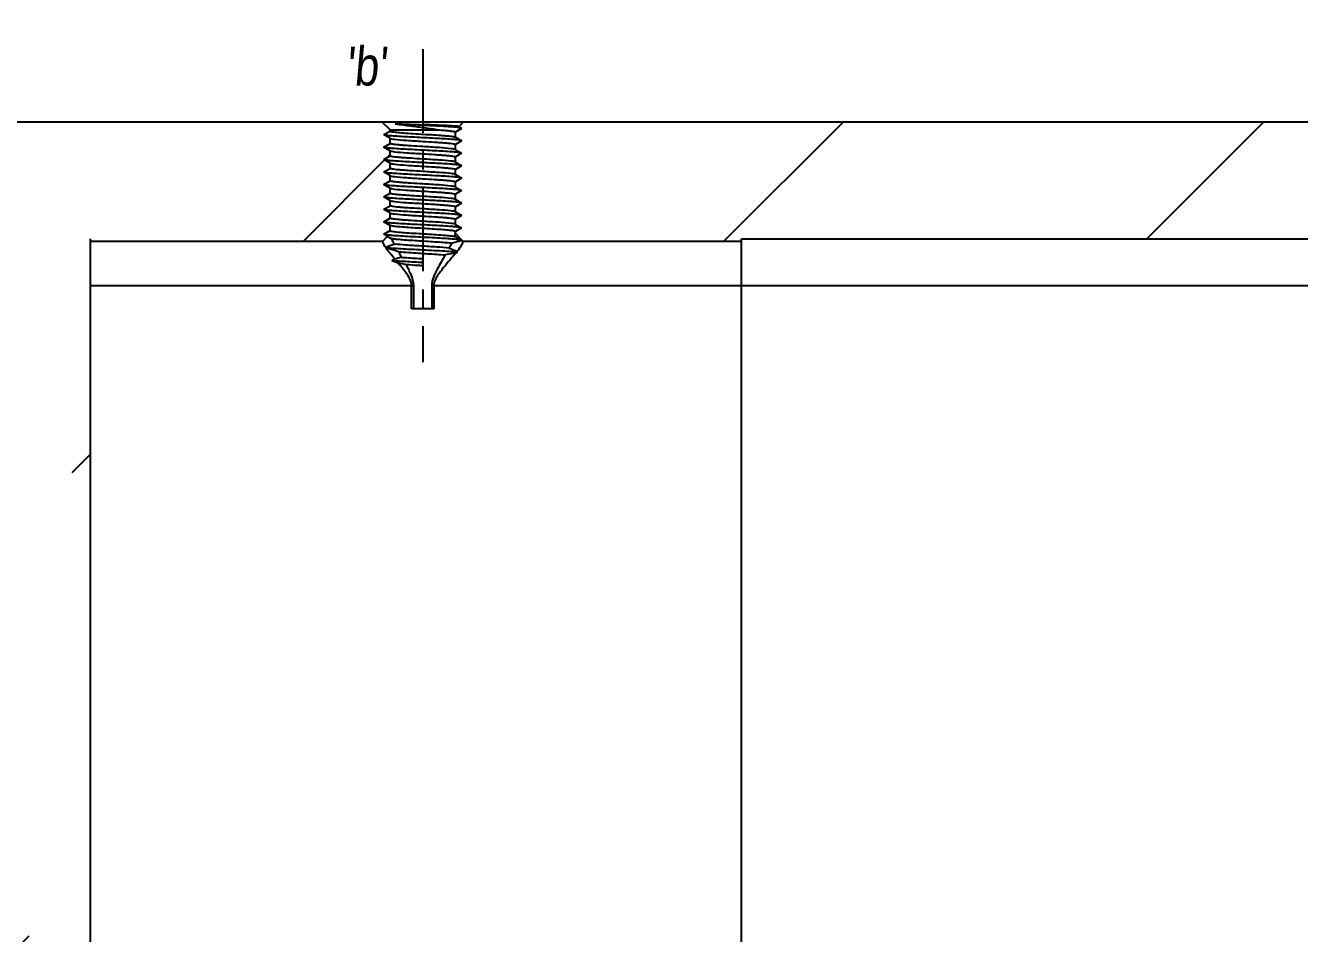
# Model space of a CAD drawing. Extents: x -425 to 6552, y -3049 to 3105.
# Drawn here: x 426.2 to 508, y -2904 to -2845.7 of the extents above; entities that cross this region are included whole.
import ezdxf
from ezdxf.enums import TextEntityAlignment as Align

# ---------------------------------------------------------------- set-up
doc = ezdxf.new("R2010")
doc.units = 0
doc.linetypes.add('CENTER', pattern=[17.8, 10.75, -2.35, 2.35, -2.35])
doc.layers.get('0').update_dxf_attribs({"linetype": 'CONTINUOUS'})
for name, color, linetype in [('3', 112, 'CENTER'), ('CV', 6, 'CONTINUOUS'), ('DIM', 1, 'CONTINUOUS')]:
    doc.layers.add(name, color=color, linetype=linetype)
doc.styles.add('OMI-1', font='arial.ttf', dxfattribs={"oblique": 1})
doc.dimstyles.new('1', dxfattribs={"dimtxt": 4, "dimasz": 2.5, "dimexe": 0.8, "dimexo": 0.3, "dimgap": 0.5, "dimtad": 1, "dimtoh": 1, "dimdec": 1, "dimzin": 0, "dimtxsty": 'OMI-1', "dimcen": 0, "dimclrd": 256, "dimclre": 256, "dimclrt": 256, "dimazin": 3, "dimtfac": 0.8, "dimtdec": 1, "dimtix": 1, "dimtmove": 0, "dimatfit": 3, "dimtolj": 1, "dimtzin": 0})

msp = doc.modelspace()

# ---------------------------------------------------------------- hatches: boundary and pattern name
at = {"linetype": 'CONTINUOUS'}
h = msp.add_hatch(dxfattribs=at)
h.set_pattern_fill('ANSI31', color=2, scale=0.4, style=0, pattern_type=2)
h.set_pattern_definition([(45, (383.033, -2974.55), (-13.5115, 13.5115), [])])
edge = h.paths.add_edge_path()
edge.add_line((392.678, -2957.292), (392.678, -2953.976))
edge.add_line((392.678, -2953.976), (430.328, -2953.976))
edge.add_line((430.328, -2953.976), (430.328, -2953.518))
edge.add_line((430.328, -2949.54), (430.328, -2953.518))
edge.add_line((430.328, -2949.54), (430.328, -2949.082))
edge.add_line((430.328, -2949.082), (392.678, -2949.082))
edge.add_line((392.678, -2949.082), (392.678, -2945.676))
edge.add_line((392.678, -2945.676), (430.328, -2945.676))
edge.add_line((430.328, -2945.676), (430.328, -2945.218))
edge.add_line((430.328, -2941.24), (430.328, -2945.218))
edge.add_line((430.328, -2941.24), (430.328, -2940.782))
edge.add_line((430.328, -2940.782), (392.678, -2940.782))
edge.add_line((392.678, -2940.782), (392.678, -2937.376))
edge.add_line((392.678, -2937.376), (430.328, -2937.376))
edge.add_line((430.328, -2937.376), (430.328, -2936.918))
edge.add_line((430.328, -2932.94), (430.328, -2936.918))
edge.add_line((430.328, -2932.94), (430.328, -2932.482))
edge.add_line((430.328, -2932.482), (392.678, -2932.482))
edge.add_line((392.678, -2932.482), (392.678, -2929.076))
edge.add_line((392.678, -2929.076), (430.328, -2929.076))
edge.add_line((430.328, -2929.076), (430.328, -2928.618))
edge.add_line((430.328, -2924.64), (430.328, -2928.618))
edge.add_line((430.328, -2924.64), (430.328, -2924.182))
edge.add_line((430.328, -2924.182), (392.678, -2924.182))
edge.add_line((392.678, -2924.182), (392.678, -2920.776))
edge.add_line((392.678, -2920.776), (430.328, -2920.776))
edge.add_line((430.328, -2920.776), (430.328, -2920.318))
edge.add_line((430.328, -2916.34), (430.328, -2920.318))
edge.add_line((430.328, -2916.34), (430.328, -2915.882))
edge.add_line((430.328, -2915.882), (392.678, -2915.882))
edge.add_line((392.678, -2915.882), (392.678, -2912.476))
edge.add_line((392.678, -2912.476), (430.328, -2912.476))
edge.add_line((430.328, -2912.476), (430.328, -2912.018))
edge.add_line((430.328, -2908.04), (430.328, -2912.018))
edge.add_line((430.328, -2908.04), (430.328, -2907.582))
edge.add_line((430.328, -2907.582), (392.678, -2907.582))
edge.add_line((392.678, -2907.582), (392.678, -2904.176))
edge.add_line((392.678, -2904.176), (430.328, -2904.176))
edge.add_line((430.328, -2904.176), (430.328, -2903.718))
edge.add_line((430.328, -2899.74), (430.328, -2903.718))
edge.add_line((430.328, -2899.74), (430.328, -2899.282))
edge.add_line((430.328, -2899.282), (392.678, -2899.282))
edge.add_line((392.678, -2899.282), (392.678, -2895.876))
edge.add_line((392.678, -2895.876), (430.328, -2895.876))
edge.add_line((430.328, -2895.876), (430.328, -2895.418))
edge.add_line((430.328, -2891.44), (430.328, -2895.418))
edge.add_line((430.328, -2891.44), (430.328, -2890.982))
edge.add_line((430.328, -2890.982), (392.678, -2890.982))
edge.add_line((392.678, -2890.982), (392.678, -2887.576))
edge.add_line((392.678, -2887.576), (430.328, -2887.576))
edge.add_line((430.328, -2887.576), (430.328, -2887.118))
edge.add_line((430.328, -2883.14), (430.328, -2887.118))
edge.add_line((430.328, -2883.14), (430.328, -2882.682))
edge.add_line((430.328, -2882.682), (392.678, -2882.682))
edge.add_line((392.678, -2882.682), (392.678, -2879.276))
edge.add_line((392.678, -2879.276), (430.328, -2879.276))
edge.add_line((430.328, -2879.276), (430.328, -2878.818))
edge.add_line((430.328, -2874.84), (430.328, -2878.818))
edge.add_line((430.328, -2874.84), (430.328, -2874.382))
edge.add_line((430.328, -2874.382), (392.678, -2874.382))
edge.add_line((392.678, -2874.382), (392.678, -2870.976))
edge.add_line((392.678, -2870.976), (430.328, -2870.976))
edge.add_line((430.328, -2870.976), (430.328, -2870.518))
edge.add_line((430.328, -2866.54), (430.328, -2870.518))
edge.add_line((430.328, -2866.54), (430.328, -2866.082))
edge.add_line((430.328, -2866.082), (392.678, -2866.082))
edge.add_line((392.678, -2866.082), (392.678, -2862.676))
edge.add_line((392.678, -2862.676), (405.537, -2862.676))
edge.add_spline(control_points=[(406.028, -2863.212), (405.976, -2863.154), (405.87, -2863.037), (405.706, -2862.859), (405.593, -2862.738), (405.536, -2862.677)], knot_values=[0, 0, 0, 0, 0.333333, 0.666667, 1, 1, 1, 1], degree=3, periodic=0)
edge.add_line((406.028, -2863.878), (406.028, -2863.212))
edge.add_line((406.028, -2863.878), (409.328, -2863.878))
edge.add_line((409.328, -2863.878), (409.328, -2863.212))
edge.add_spline(control_points=[(409.82, -2862.677), (409.763, -2862.738), (409.65, -2862.859), (409.486, -2863.037), (409.38, -2863.154), (409.328, -2863.212)], knot_values=[0, 0, 0, 0, 0.333333, 0.666667, 1, 1, 1, 1], degree=3, periodic=0)
edge.add_line((409.819, -2862.676), (430.328, -2862.676))
edge.add_line((430.328, -2862.676), (430.328, -2862.218))
edge.add_line((430.328, -2858.878), (430.328, -2862.218))
edge.add_line((430.328, -2858.878), (430.328, -2858.42))
edge.add_line((430.328, -2858.42), (409.819, -2858.42))
edge.add_spline(control_points=[(409.41, -2857.983), (409.456, -2858.031), (409.547, -2858.126), (409.684, -2858.272), (409.774, -2858.37), (409.819, -2858.42)], knot_values=[0, 0, 0, 0, 0.333333, 0.666667, 1, 1, 1, 1], degree=3, periodic=0)
edge.add_line((409.678, -2857.828), (409.41, -2857.983))
edge.add_line((409.328, -2857.626), (409.678, -2857.828))
edge.add_line((409.328, -2857.626), (409.328, -2857.33))
edge.add_line((409.678, -2857.128), (409.328, -2857.33))
edge.add_line((409.328, -2856.926), (409.678, -2857.128))
edge.add_line((409.328, -2856.926), (409.328, -2856.63))
edge.add_line((409.678, -2856.428), (409.328, -2856.63))
edge.add_line((409.328, -2856.226), (409.678, -2856.428))
edge.add_line((409.328, -2856.226), (409.328, -2855.93))
edge.add_line((409.678, -2855.728), (409.328, -2855.93))
edge.add_line((409.328, -2855.526), (409.678, -2855.728))
edge.add_line((409.328, -2855.526), (409.328, -2855.23))
edge.add_line((409.678, -2855.028), (409.328, -2855.23))
edge.add_line((409.328, -2854.826), (409.678, -2855.028))
edge.add_line((409.328, -2854.826), (409.328, -2854.53))
edge.add_line((409.678, -2854.328), (409.328, -2854.53))
edge.add_line((409.328, -2854.126), (409.678, -2854.328))
edge.add_line((409.328, -2854.126), (409.328, -2853.83))
edge.add_line((409.678, -2853.628), (409.328, -2853.83))
edge.add_line((409.328, -2853.426), (409.678, -2853.628))
edge.add_line((409.328, -2853.426), (409.328, -2853.13))
edge.add_line((409.678, -2852.928), (409.328, -2853.13))
edge.add_line((409.328, -2852.726), (409.678, -2852.928))
edge.add_line((409.328, -2852.726), (409.328, -2852.43))
edge.add_line((409.678, -2852.228), (409.328, -2852.43))
edge.add_line((409.551, -2852.155), (409.678, -2852.228))
edge.add_line((409.551, -2852.155), (409.828, -2851.878))
edge.add_line((409.828, -2851.878), (430.328, -2851.878))
edge.add_line((430.328, -2851.878), (449.078, -2851.878))
edge.add_line((449.578, -2852.378), (449.078, -2851.878))
edge.add_line((449.578, -2852.447), (449.578, -2852.378))
edge.add_line((449.178, -2852.678), (449.578, -2852.447))
edge.add_line((449.578, -2852.909), (449.178, -2852.678))
edge.add_line((449.578, -2853.247), (449.578, -2852.909))
edge.add_line((449.178, -2853.478), (449.578, -2853.247))
edge.add_line((449.578, -2853.709), (449.178, -2853.478))
edge.add_line((449.578, -2854.047), (449.578, -2853.709))
edge.add_line((449.178, -2854.278), (449.578, -2854.047))
edge.add_line((449.578, -2854.509), (449.178, -2854.278))
edge.add_line((449.578, -2854.847), (449.578, -2854.509))
edge.add_line((449.178, -2855.078), (449.578, -2854.847))
edge.add_line((449.578, -2855.309), (449.178, -2855.078))
edge.add_line((449.578, -2855.647), (449.578, -2855.309))
edge.add_line((449.178, -2855.878), (449.578, -2855.647))
edge.add_line((449.578, -2856.109), (449.178, -2855.878))
edge.add_line((449.578, -2856.447), (449.578, -2856.109))
edge.add_line((449.178, -2856.678), (449.578, -2856.447))
edge.add_line((449.578, -2856.909), (449.178, -2856.678))
edge.add_line((449.578, -2857.247), (449.578, -2856.909))
edge.add_line((449.178, -2857.478), (449.578, -2857.247))
edge.add_line((449.578, -2857.709), (449.178, -2857.478))
edge.add_line((449.578, -2858.047), (449.578, -2857.709))
edge.add_line((449.178, -2858.278), (449.578, -2858.047))
edge.add_line((449.578, -2858.509), (449.178, -2858.278))
edge.add_line((449.578, -2858.847), (449.578, -2858.509))
edge.add_line((449.178, -2859.078), (449.578, -2858.847))
edge.add_line((449.404, -2859.209), (449.178, -2859.078))
edge.add_line((449.083, -2859.55), (449.404, -2859.209))
edge.add_line((449.083, -2859.55), (430.328, -2859.55))
edge.add_line((430.328, -2859.55), (430.328, -2862.378))
edge.add_line((430.328, -2949.878), (430.328, -2862.378))
edge.add_line((430.328, -2949.878), (430.328, -2952.707))
edge.add_line((472.169, -2952.707), (430.328, -2952.707))
edge.add_line((472.169, -2952.707), (472.169, -2952.878))
edge.add_line((472.169, -2952.878), (472.169, -2949.878))
edge.add_line((472.169, -2862.378), (472.169, -2949.878))
edge.add_line((472.169, -2862.378), (472.169, -2859.378))
edge.add_line((472.169, -2859.378), (472.169, -2859.55))
edge.add_line((472.169, -2859.55), (454.273, -2859.55))
edge.add_spline(control_points=[(453.778, -2859.024), (453.86, -2859.11), (454.024, -2859.285), (454.19, -2859.461), (454.273, -2859.55)], knot_values=[0, 0, 0, 0, 0.5, 1, 1, 1, 1], degree=3, periodic=0)
edge.add_line((453.778, -2859.024), (453.778, -2858.909))
edge.add_line((454.178, -2858.678), (453.778, -2858.909))
edge.add_line((453.778, -2858.447), (454.178, -2858.678))
edge.add_line((453.778, -2858.447), (453.778, -2858.109))
edge.add_line((454.178, -2857.878), (453.778, -2858.109))
edge.add_line((453.778, -2857.647), (454.178, -2857.878))
edge.add_line((453.778, -2857.647), (453.778, -2857.309))
edge.add_line((454.178, -2857.078), (453.778, -2857.309))
edge.add_line((453.778, -2856.847), (454.178, -2857.078))
edge.add_line((453.778, -2856.847), (453.778, -2856.509))
edge.add_line((454.178, -2856.278), (453.778, -2856.509))
edge.add_line((453.778, -2856.047), (454.178, -2856.278))
edge.add_line((453.778, -2856.047), (453.778, -2855.709))
edge.add_line((454.178, -2855.478), (453.778, -2855.709))
edge.add_line((453.778, -2855.247), (454.178, -2855.478))
edge.add_line((453.778, -2855.247), (453.778, -2854.909))
edge.add_line((454.178, -2854.678), (453.778, -2854.909))
edge.add_line((453.778, -2854.447), (454.178, -2854.678))
edge.add_line((453.778, -2854.447), (453.778, -2854.109))
edge.add_line((454.178, -2853.878), (453.778, -2854.109))
edge.add_line((453.778, -2853.647), (454.178, -2853.878))
edge.add_line((453.778, -2853.647), (453.778, -2853.309))
edge.add_line((454.178, -2853.078), (453.778, -2853.309))
edge.add_line((453.778, -2852.847), (454.178, -2853.078))
edge.add_line((453.778, -2852.847), (453.778, -2852.509))
edge.add_line((454.178, -2852.278), (453.778, -2852.509))
edge.add_line((453.988, -2852.168), (454.178, -2852.278))
edge.add_line((453.988, -2852.168), (454.278, -2851.878))
edge.add_line((454.278, -2851.878), (472.169, -2851.878))
edge.add_line((472.169, -2851.878), (512.078, -2851.878))
edge.add_line((512.578, -2852.378), (512.078, -2851.878))
edge.add_line((512.578, -2852.447), (512.578, -2852.378))
edge.add_line((512.178, -2852.678), (512.578, -2852.447))
edge.add_line((512.578, -2852.909), (512.178, -2852.678))
edge.add_line((512.578, -2853.247), (512.578, -2852.909))
edge.add_line((512.178, -2853.478), (512.578, -2853.247))
edge.add_line((512.578, -2853.709), (512.178, -2853.478))
edge.add_line((512.578, -2854.047), (512.578, -2853.709))
edge.add_line((512.178, -2854.278), (512.578, -2854.047))
edge.add_line((512.578, -2854.509), (512.178, -2854.278))
edge.add_line((512.578, -2854.847), (512.578, -2854.509))
edge.add_line((512.178, -2855.078), (512.578, -2854.847))
edge.add_line((512.578, -2855.309), (512.178, -2855.078))
edge.add_line((512.578, -2855.647), (512.578, -2855.309))
edge.add_line((512.178, -2855.878), (512.578, -2855.647))
edge.add_line((512.578, -2856.109), (512.178, -2855.878))
edge.add_line((512.578, -2856.447), (512.578, -2856.109))
edge.add_line((512.178, -2856.678), (512.578, -2856.447))
edge.add_line((512.578, -2856.909), (512.178, -2856.678))
edge.add_line((512.578, -2857.247), (512.578, -2856.909))
edge.add_line((512.178, -2857.478), (512.578, -2857.247))
edge.add_line((512.578, -2857.709), (512.178, -2857.478))
edge.add_line((512.578, -2858.047), (512.578, -2857.709))
edge.add_line((512.178, -2858.278), (512.578, -2858.047))
edge.add_line((512.578, -2858.509), (512.178, -2858.278))
edge.add_line((512.578, -2858.847), (512.578, -2858.509))
edge.add_line((512.178, -2859.078), (512.578, -2858.847))
edge.add_line((512.578, -2859.309), (512.178, -2859.078))
edge.add_line((512.578, -2859.378), (512.578, -2859.309))
edge.add_line((472.169, -2859.378), (512.578, -2859.378))
edge.add_line((472.169, -2862.378), (472.169, -2859.378))
edge.add_line((472.169, -2862.378), (472.169, -2949.878))
edge.add_line((472.169, -2952.878), (472.169, -2949.878))
edge.add_line((472.169, -2952.878), (556.591, -2952.878))
edge.add_line((556.591, -2949.878), (556.591, -2952.878))
edge.add_line((556.591, -2949.878), (556.591, -2862.378))
edge.add_line((556.591, -2859.378), (556.591, -2862.378))
edge.add_line((517.005, -2859.378), (556.591, -2859.378))
edge.add_line((516.778, -2859.247), (517.005, -2859.378))
edge.add_line((516.778, -2859.247), (516.778, -2858.909))
edge.add_line((517.178, -2858.678), (516.778, -2858.909))
edge.add_line((516.778, -2858.447), (517.178, -2858.678))
edge.add_line((516.778, -2858.447), (516.778, -2858.109))
edge.add_line((517.178, -2857.878), (516.778, -2858.109))
edge.add_line((516.778, -2857.647), (517.178, -2857.878))
edge.add_line((516.778, -2857.647), (516.778, -2857.309))
edge.add_line((517.178, -2857.078), (516.778, -2857.309))
edge.add_line((516.778, -2856.847), (517.178, -2857.078))
edge.add_line((516.778, -2856.847), (516.778, -2856.509))
edge.add_line((517.178, -2856.278), (516.778, -2856.509))
edge.add_line((516.778, -2856.047), (517.178, -2856.278))
edge.add_line((516.778, -2856.047), (516.778, -2855.709))
edge.add_line((517.178, -2855.478), (516.778, -2855.709))
edge.add_line((516.778, -2855.247), (517.178, -2855.478))
edge.add_line((516.778, -2855.247), (516.778, -2854.909))
edge.add_line((517.178, -2854.678), (516.778, -2854.909))
edge.add_line((516.778, -2854.447), (517.178, -2854.678))
edge.add_line((516.778, -2854.447), (516.778, -2854.109))
edge.add_line((517.178, -2853.878), (516.778, -2854.109))
edge.add_line((516.778, -2853.647), (517.178, -2853.878))
edge.add_line((516.778, -2853.647), (516.778, -2853.309))
edge.add_line((517.178, -2853.078), (516.778, -2853.309))
edge.add_line((516.778, -2852.847), (517.178, -2853.078))
edge.add_line((516.778, -2852.847), (516.778, -2852.509))
edge.add_line((517.178, -2852.278), (516.778, -2852.509))
edge.add_line((516.988, -2852.168), (517.178, -2852.278))
edge.add_line((516.988, -2852.168), (517.278, -2851.878))
edge.add_line((517.278, -2851.878), (556.591, -2851.878))
edge.add_line((612.678, -2851.878), (556.591, -2851.878))
edge.add_line((612.678, -2859.778), (612.678, -2851.878))
edge.add_line((556.591, -2859.778), (612.678, -2859.778))
edge.add_line((556.591, -2862.331), (556.591, -2859.778))
edge.add_line((556.591, -2862.331), (556.591, -2863.128))
edge.add_line((556.591, -2864.128), (556.591, -2863.128))
edge.add_line((556.591, -2864.128), (556.591, -2948.628))
edge.add_line((556.591, -2949.628), (556.591, -2948.628))
edge.add_line((556.591, -2949.628), (556.591, -2950.426))
edge.add_line((556.591, -2952.978), (556.591, -2950.426))
edge.add_line((556.591, -2952.978), (602.647, -2952.978))
edge.add_line((602.878, -2953.378), (602.647, -2952.978))
edge.add_line((603.109, -2952.978), (602.878, -2953.378))
edge.add_line((603.109, -2952.978), (603.347, -2952.978))
edge.add_line((603.578, -2953.378), (603.347, -2952.978))
edge.add_line((603.809, -2952.978), (603.578, -2953.378))
edge.add_line((603.809, -2952.978), (604.047, -2952.978))
edge.add_line((604.278, -2953.378), (604.047, -2952.978))
edge.add_line((604.509, -2952.978), (604.278, -2953.378))
edge.add_line((604.509, -2952.978), (604.747, -2952.978))
edge.add_line((604.978, -2953.378), (604.747, -2952.978))
edge.add_line((605.209, -2952.978), (604.978, -2953.378))
edge.add_line((605.209, -2952.978), (605.447, -2952.978))
edge.add_line((605.678, -2953.378), (605.447, -2952.978))
edge.add_line((605.909, -2952.978), (605.678, -2953.378))
edge.add_line((605.909, -2952.978), (606.147, -2952.978))
edge.add_line((606.378, -2953.378), (606.147, -2952.978))
edge.add_line((606.609, -2952.978), (606.378, -2953.378))
edge.add_line((606.609, -2952.978), (606.847, -2952.978))
edge.add_line((607.078, -2953.378), (606.847, -2952.978))
edge.add_line((607.309, -2952.978), (607.078, -2953.378))
edge.add_line((607.309, -2952.978), (607.547, -2952.978))
edge.add_line((607.778, -2953.378), (607.547, -2952.978))
edge.add_line((608.009, -2952.978), (607.778, -2953.378))
edge.add_line((608.009, -2952.978), (608.247, -2952.978))
edge.add_line((608.478, -2953.378), (608.247, -2952.978))
edge.add_line((608.709, -2952.978), (608.478, -2953.378))
edge.add_line((608.709, -2952.978), (608.947, -2952.978))
edge.add_line((609.178, -2953.378), (608.947, -2952.978))
edge.add_line((609.409, -2952.978), (609.178, -2953.378))
edge.add_line((609.409, -2952.978), (609.647, -2952.978))
edge.add_line((609.878, -2953.378), (609.647, -2952.978))
edge.add_line((610.109, -2952.978), (609.878, -2953.378))
edge.add_line((610.109, -2952.978), (610.347, -2952.978))
edge.add_line((610.578, -2953.378), (610.347, -2952.978))
edge.add_line((610.809, -2952.978), (610.578, -2953.378))
edge.add_line((610.809, -2952.978), (611.047, -2952.978))
edge.add_line((611.278, -2953.378), (611.047, -2952.978))
edge.add_line((611.509, -2952.978), (611.278, -2953.378))
edge.add_line((611.509, -2952.978), (611.747, -2952.978))
edge.add_line((611.978, -2953.378), (611.747, -2952.978))
edge.add_line((612.198, -2952.998), (611.978, -2953.378))
edge.add_line((612.198, -2952.998), (612.678, -2953.478))
edge.add_line((612.678, -2959.078), (612.678, -2953.478))
edge.add_line((612.678, -2959.078), (556.591, -2959.078))
edge.add_line((556.591, -2959.078), (556.591, -2958.578))
edge.add_line((556.591, -2958.578), (556.591, -2956.878))
edge.add_line((556.591, -2956.378), (556.591, -2956.878))
edge.add_line((472.169, -2956.378), (556.591, -2956.378))
edge.add_line((430.328, -2956.378), (472.169, -2956.378))
edge.add_line((430.328, -2956.378), (430.328, -2956.878))
edge.add_line((430.328, -2958.578), (430.328, -2956.878))
edge.add_line((430.328, -2959.078), (430.328, -2958.578))
edge.add_line((430.328, -2961.178), (430.328, -2959.078))
edge.add_line((430.328, -2961.678), (430.328, -2961.178))
edge.add_line((430.328, -2961.878), (430.328, -2961.678))
edge.add_line((430.328, -2962.378), (430.328, -2961.878))
edge.add_line((430.328, -2961.878), (430.328, -2962.378))
edge.add_line((430.328, -2957.451), (430.328, -2961.878))
edge.add_line((430.328, -2957.451), (430.328, -2956.951))
edge.add_line((430.328, -2956.96), (430.328, -2957.292))
edge.add_line((392.678, -2957.292), (430.328, -2957.292))

# ---------------------------------------------------------------- linework, layer by layer
at = {"color": 7, "linetype": 'CONTINUOUS'}
for p, q in [((612.678, -2851.878), (392.678, -2851.878)), ((449.578, -2852.378), (449.078, -2851.878)), ((453.988, -2852.168), (453.985, -2852.161)), ((453.988, -2852.168), (454.278, -2851.878)), ((449.178, -2852.678), (449.578, -2852.447)), ((449.578, -2852.909), (449.178, -2852.678)), ((449.578, -2852.447), (449.578, -2852.378)), ((449.578, -2852.378), (452.762, -2852.378)), ((449.578, -2853.247), (449.578, -2852.909)), ((449.578, -2852.909), (449.59, -2852.923)), ((453.767, -2852.834), (453.778, -2852.847)), ((454.178, -2852.278), (453.778, -2852.509)), ((453.778, -2852.847), (453.778, -2852.509)), ((453.778, -2852.847), (454.178, -2853.078)), ((453.988, -2852.168), (454.178, -2852.278)), ((449.178, -2853.478), (449.578, -2853.247)), ((449.578, -2853.709), (449.178, -2853.478)), ((449.578, -2854.047), (449.578, -2853.709)), ((449.578, -2853.709), (449.59, -2853.723)), ((453.778, -2853.647), (453.767, -2853.634)), ((454.178, -2853.078), (453.778, -2853.309)), ((453.778, -2853.647), (453.778, -2853.309)), ((453.778, -2853.647), (454.178, -2853.878)), ((449.178, -2854.278), (449.578, -2854.047)), ((449.578, -2854.509), (449.178, -2854.278)), ((449.578, -2854.847), (449.578, -2854.509)), ((449.578, -2854.509), (449.59, -2854.523)), ((453.778, -2854.447), (453.767, -2854.434)), ((454.178, -2853.878), (453.778, -2854.109)), ((453.778, -2854.447), (453.778, -2854.109)), ((453.778, -2854.447), (454.178, -2854.678)), ((449.178, -2855.078), (449.578, -2854.847)), ((449.578, -2855.309), (449.178, -2855.078)), ((449.578, -2855.647), (449.578, -2855.309)), ((449.578, -2855.309), (449.59, -2855.323)), ((453.778, -2855.247), (453.767, -2855.234)), ((454.178, -2854.678), (453.778, -2854.909)), ((453.778, -2855.247), (453.778, -2854.909)), ((453.778, -2855.247), (454.178, -2855.478)), ((449.178, -2855.878), (449.578, -2855.647)), ((449.578, -2856.109), (449.178, -2855.878)), ((449.578, -2856.447), (449.578, -2856.109)), ((449.578, -2856.109), (449.59, -2856.123)), ((453.778, -2856.047), (453.767, -2856.034)), ((454.178, -2855.478), (453.778, -2855.709)), ((453.778, -2856.047), (453.778, -2855.709)), ((453.778, -2856.047), (454.178, -2856.278)), ((449.178, -2856.678), (449.578, -2856.447)), ((449.578, -2856.909), (449.178, -2856.678)), ((449.578, -2857.247), (449.578, -2856.909)), ((449.578, -2856.909), (449.59, -2856.923)), ((453.778, -2856.847), (453.767, -2856.834)), ((454.178, -2856.278), (453.778, -2856.509)), ((453.778, -2856.847), (453.778, -2856.509)), ((453.778, -2856.847), (454.178, -2857.078)), ((449.178, -2857.478), (449.578, -2857.247)), ((449.578, -2857.709), (449.178, -2857.478)), ((449.578, -2858.047), (449.578, -2857.709)), ((449.578, -2857.709), (449.59, -2857.723)), ((453.778, -2857.647), (453.767, -2857.634)), ((454.178, -2857.078), (453.778, -2857.309)), ((453.778, -2857.647), (453.778, -2857.309)), ((453.778, -2857.647), (454.178, -2857.878)), ((454.178, -2857.878), (453.778, -2858.109)), ((449.178, -2858.278), (449.578, -2858.047)), ((449.578, -2858.509), (449.178, -2858.278)), ((449.578, -2858.847), (449.578, -2858.509)), ((449.59, -2858.523), (449.578, -2858.509)), ((453.778, -2858.447), (453.767, -2858.434)), ((453.778, -2858.447), (453.778, -2858.109)), ((453.778, -2858.447), (454.178, -2858.678)), ((454.178, -2858.678), (453.778, -2858.909)), ((430.328, -2952.878), (430.328, -2859.378)), ((449.083, -2859.55), (449.404, -2859.209)), ((449.178, -2859.078), (449.578, -2858.847)), ((449.404, -2859.209), (449.178, -2859.078)), ((453.778, -2859.024), (453.778, -2858.909)), ((453.778, -2859.024), (454.19, -2859.461)), ((454.19, -2859.461), (454.273, -2859.55)), ((472.169, -2952.878), (472.169, -2859.378)), ((472.169, -2859.378), (512.831, -2859.378)), ((449.083, -2859.55), (430.328, -2859.55)), ((472.169, -2859.55), (454.273, -2859.55)), ((451.678, -2861.109), (451.678, -2860.647)), ((430.328, -2862.378), (451.101, -2862.378)), ((450.964, -2863.878), (450.964, -2862.378)), ((451.101, -2863.878), (451.101, -2862.378)), ((452.255, -2862.378), (452.255, -2863.878)), ((452.255, -2862.378), (556.591, -2862.378)), ((452.392, -2862.378), (452.392, -2863.878)), ((452.392, -2863.878), (450.964, -2863.878))]:
    msp.add_line(p, q, dxfattribs=at)
for centre, radius, start, end in [((450.689, -2856.862), 2.687, 246.69242, 247.64143), ((449.159, -2867.704), 9.638, 60.57117, 61.64172), ((449.131, -2867.754), 9.696, 59.89025, 60.57369), ((449.666, -2866.838), 8.635, 58.50484, 59.9137), ((449.533, -2848.687), 12.343, 290.27361, 290.86865), ((464.522, -2844.825), 18.687, 235.27226, 235.47456), ((434.856, -2834.667), 30.021, 299.63112, 300.01339), ((454.375, -2849.298), 12.381, 247.80964, 249.71345)]:
    msp.add_arc(centre, radius, start, end, dxfattribs=at)
for points, knots in [([(451.122, -2852.05), (451.01, -2852.044), (450.606, -2852.022), (450.202, -2851.999), (449.91, -2851.978)], [0, 0, 0, 0, 0.276605, 1, 1, 1, 1]), ([(449.91, -2851.978), (449.994, -2851.982), (450.374, -2851.998), (450.754, -2852.011), (451.049, -2852.021)], [0, 0, 0, 0, 0.221257, 1, 1, 1, 1]), ([(449.91, -2851.978), (450.002, -2851.992), (450.407, -2852.051), (450.812, -2852.103), (451.126, -2852.143)], [0, 0, 0, 0, 0.226231, 1, 1, 1, 1]), ([(451.049, -2852.021), (451.101, -2852.023), (451.311, -2852.03), (451.52, -2852.036), (451.678, -2852.042)], [0, 0, 0, 0, 0.247351, 1, 1, 1, 1]), ([(452.234, -2852.107), (452.142, -2852.102), (451.771, -2852.083), (451.4, -2852.064), (451.122, -2852.05)], [0, 0, 0, 0, 0.248467, 1, 1, 1, 1]), ([(451.126, -2852.143), (451.415, -2852.18), (451.961, -2852.251), (452.506, -2852.331), (452.762, -2852.378)], [0, 0, 0, 0, 0.528377, 1, 1, 1, 1]), ([(452.177, -2852.058), (452.136, -2852.057), (451.97, -2852.051), (451.803, -2852.046), (451.678, -2852.042)], [0, 0, 0, 0, 0.247418, 1, 1, 1, 1]), ([(453.713, -2852.126), (453.5, -2852.111), (452.988, -2852.087), (452.476, -2852.069), (452.177, -2852.058)], [0, 0, 0, 0, 0.417717, 1, 1, 1, 1]), ([(453.811, -2852.208), (453.587, -2852.187), (453.061, -2852.151), (452.535, -2852.123), (452.234, -2852.107)], [0, 0, 0, 0, 0.427652, 1, 1, 1, 1]), ([(453.985, -2852.161), (453.976, -2852.156), (453.947, -2852.15), (453.893, -2852.142), (453.811, -2852.134), (453.749, -2852.129), (453.713, -2852.126)], [0, 0, 0, 0, 0.109135, 0.313137, 0.611352, 1, 1, 1, 1]), ([(449.3, -2852.718), (449.291, -2852.717), (449.261, -2852.711), (449.23, -2852.705), (449.21, -2852.699)], [0, 0, 0, 0, 0.307129, 1, 1, 1, 1]), ([(453.536, -2852.985), (453.174, -2852.957), (452.382, -2852.914), (451.384, -2852.864), (450.569, -2852.82), (450.043, -2852.789), (449.629, -2852.757), (449.393, -2852.734), (449.3, -2852.718)], [0, 0, 0, 0, 0.256179, 0.561056, 0.706204, 0.833163, 0.933335, 1, 1, 1, 1]), ([(449.578, -2852.447), (449.578, -2852.454), (449.601, -2852.468), (449.642, -2852.479), (449.714, -2852.494), (449.769, -2852.502), (449.801, -2852.507)], [0, 0, 0, 0, 0.087442, 0.27869, 0.583194, 1, 1, 1, 1]), ([(449.59, -2852.923), (449.616, -2852.938), (449.707, -2852.954), (449.794, -2852.968), (449.852, -2852.975)], [0, 0, 0, 0, 0.345855, 1, 1, 1, 1]), ([(449.801, -2852.507), (449.932, -2852.524), (450.245, -2852.553), (450.773, -2852.592), (451.393, -2852.63), (452.042, -2852.669), (452.571, -2852.702), (452.958, -2852.73), (453.205, -2852.75), (453.412, -2852.77), (453.574, -2852.789), (453.687, -2852.809), (453.748, -2852.823), (453.766, -2852.834)], [0, 0, 0, 0, 0.099429, 0.236862, 0.398352, 0.567433, 0.72685, 0.797757, 0.860352, 0.912999, 0.954414, 0.983581, 1, 1, 1, 1]), ([(449.852, -2852.975), (450.108, -2853.006), (450.717, -2853.05), (451.326, -2853.088), (451.678, -2853.109)], [0, 0, 0, 0, 0.421869, 1, 1, 1, 1]), ([(452.762, -2852.378), (452.892, -2852.387), (453.125, -2852.405), (453.397, -2852.43), (453.57, -2852.452), (453.662, -2852.466), (453.726, -2852.48), (453.76, -2852.491), (453.77, -2852.498)], [0, 0, 0, 0, 0.384199, 0.688751, 0.805738, 0.897159, 0.961956, 1, 1, 1, 1]), ([(454.147, -2852.258), (454.107, -2852.245), (453.994, -2852.228), (453.882, -2852.215), (453.811, -2852.208)], [0, 0, 0, 0, 0.370029, 1, 1, 1, 1]), ([(449.3, -2853.518), (449.291, -2853.517), (449.261, -2853.511), (449.23, -2853.505), (449.21, -2853.499)], [0, 0, 0, 0, 0.307129, 1, 1, 1, 1]), ([(453.536, -2853.785), (453.174, -2853.757), (452.382, -2853.714), (451.384, -2853.664), (450.569, -2853.62), (450.043, -2853.589), (449.629, -2853.557), (449.393, -2853.534), (449.3, -2853.518)], [0, 0, 0, 0, 0.256179, 0.561056, 0.706204, 0.833163, 0.933335, 1, 1, 1, 1]), ([(449.59, -2853.261), (449.588, -2853.26), (449.583, -2853.257), (449.578, -2853.251), (449.578, -2853.247)], [0, 0, 0, 0, 0.337206, 1, 1, 1, 1]), ([(451.678, -2853.447), (451.427, -2853.432), (451.062, -2853.41), (450.593, -2853.379), (450.289, -2853.356), (450.031, -2853.333), (449.827, -2853.312), (449.687, -2853.289), (449.612, -2853.274), (449.59, -2853.261)], [0, 0, 0, 0, 0.35907, 0.523572, 0.670594, 0.795379, 0.893706, 0.962521, 1, 1, 1, 1]), ([(449.59, -2853.723), (449.617, -2853.738), (449.71, -2853.754), (449.8, -2853.769), (449.86, -2853.776)], [0, 0, 0, 0, 0.344969, 1, 1, 1, 1]), ([(449.86, -2853.776), (450.115, -2853.807), (450.721, -2853.85), (451.328, -2853.888), (451.678, -2853.909)], [0, 0, 0, 0, 0.423045, 1, 1, 1, 1]), ([(451.678, -2853.109), (451.929, -2853.124), (452.296, -2853.147), (452.764, -2853.178), (453.069, -2853.201), (453.327, -2853.224), (453.531, -2853.245), (453.67, -2853.268), (453.744, -2853.283), (453.767, -2853.296)], [0, 0, 0, 0, 0.359557, 0.524251, 0.671368, 0.796125, 0.894312, 0.962871, 1, 1, 1, 1]), ([(453.499, -2853.581), (453.244, -2853.55), (452.636, -2853.506), (452.029, -2853.469), (451.678, -2853.447)], [0, 0, 0, 0, 0.422593, 1, 1, 1, 1]), ([(453.766, -2853.634), (453.739, -2853.618), (453.647, -2853.602), (453.559, -2853.588), (453.499, -2853.581)], [0, 0, 0, 0, 0.345272, 1, 1, 1, 1]), ([(453.843, -2853.012), (453.82, -2853.009), (453.718, -2852.999), (453.616, -2852.991), (453.536, -2852.985)], [0, 0, 0, 0, 0.22274, 1, 1, 1, 1]), ([(453.843, -2853.812), (453.82, -2853.809), (453.718, -2853.799), (453.616, -2853.791), (453.536, -2853.785)], [0, 0, 0, 0, 0.22274, 1, 1, 1, 1]), ([(453.767, -2853.296), (453.769, -2853.297), (453.773, -2853.3), (453.778, -2853.305), (453.778, -2853.309)], [0, 0, 0, 0, 0.335118, 1, 1, 1, 1]), ([(454.146, -2853.058), (454.11, -2853.046), (454.008, -2853.03), (453.907, -2853.018), (453.843, -2853.012)], [0, 0, 0, 0, 0.374904, 1, 1, 1, 1]), ([(449.3, -2854.318), (449.291, -2854.317), (449.261, -2854.311), (449.23, -2854.305), (449.21, -2854.299)], [0, 0, 0, 0, 0.307129, 1, 1, 1, 1]), ([(453.536, -2854.585), (453.174, -2854.557), (452.382, -2854.514), (451.384, -2854.464), (450.569, -2854.42), (450.043, -2854.389), (449.629, -2854.357), (449.393, -2854.334), (449.3, -2854.318)], [0, 0, 0, 0, 0.256179, 0.561056, 0.706204, 0.833163, 0.933335, 1, 1, 1, 1]), ([(449.59, -2854.061), (449.588, -2854.06), (449.583, -2854.057), (449.578, -2854.051), (449.578, -2854.047)], [0, 0, 0, 0, 0.337581, 1, 1, 1, 1]), ([(451.678, -2854.247), (451.427, -2854.232), (451.062, -2854.21), (450.594, -2854.179), (450.289, -2854.156), (450.031, -2854.133), (449.828, -2854.112), (449.687, -2854.089), (449.613, -2854.074), (449.59, -2854.061)], [0, 0, 0, 0, 0.358988, 0.523462, 0.670469, 0.795255, 0.893603, 0.962458, 1, 1, 1, 1]), ([(449.59, -2854.523), (449.617, -2854.538), (449.71, -2854.554), (449.8, -2854.569), (449.859, -2854.576)], [0, 0, 0, 0, 0.344992, 1, 1, 1, 1]), ([(449.859, -2854.576), (450.115, -2854.607), (450.721, -2854.65), (451.328, -2854.688), (451.678, -2854.709)], [0, 0, 0, 0, 0.423029, 1, 1, 1, 1]), ([(451.678, -2853.909), (451.929, -2853.924), (452.295, -2853.947), (452.763, -2853.978), (453.068, -2854.001), (453.326, -2854.023), (453.53, -2854.045), (453.669, -2854.068), (453.744, -2854.083), (453.767, -2854.096)], [0, 0, 0, 0, 0.359254, 0.523837, 0.670902, 0.795679, 0.893951, 0.962664, 1, 1, 1, 1]), ([(453.492, -2854.38), (453.237, -2854.349), (452.632, -2854.306), (452.027, -2854.268), (451.678, -2854.247)], [0, 0, 0, 0, 0.423715, 1, 1, 1, 1]), ([(453.766, -2854.434), (453.756, -2854.428), (453.725, -2854.418), (453.634, -2854.398), (453.553, -2854.387), (453.492, -2854.38)], [0, 0, 0, 0, 0.133358, 0.344952, 1, 1, 1, 1]), ([(453.843, -2854.612), (453.82, -2854.609), (453.718, -2854.599), (453.616, -2854.591), (453.536, -2854.585)], [0, 0, 0, 0, 0.22274, 1, 1, 1, 1]), ([(453.767, -2854.096), (453.768, -2854.097), (453.773, -2854.1), (453.778, -2854.105), (453.778, -2854.109)], [0, 0, 0, 0, 0.33635, 1, 1, 1, 1]), ([(454.146, -2853.858), (454.11, -2853.846), (454.008, -2853.83), (453.907, -2853.818), (453.843, -2853.812)], [0, 0, 0, 0, 0.374904, 1, 1, 1, 1]), ([(454.146, -2854.658), (454.11, -2854.646), (454.008, -2854.63), (453.907, -2854.618), (453.843, -2854.612)], [0, 0, 0, 0, 0.374904, 1, 1, 1, 1]), ([(449.3, -2855.118), (449.291, -2855.117), (449.261, -2855.111), (449.23, -2855.105), (449.21, -2855.099)], [0, 0, 0, 0, 0.307129, 1, 1, 1, 1]), ([(453.536, -2855.385), (453.174, -2855.357), (452.382, -2855.314), (451.384, -2855.264), (450.569, -2855.22), (450.043, -2855.189), (449.629, -2855.157), (449.393, -2855.134), (449.3, -2855.118)], [0, 0, 0, 0, 0.256179, 0.561056, 0.706204, 0.833163, 0.933335, 1, 1, 1, 1]), ([(449.59, -2854.861), (449.588, -2854.86), (449.583, -2854.857), (449.578, -2854.851), (449.578, -2854.847)], [0, 0, 0, 0, 0.336509, 1, 1, 1, 1]), ([(451.678, -2855.047), (451.427, -2855.032), (451.061, -2855.01), (450.593, -2854.979), (450.288, -2854.956), (450.03, -2854.933), (449.827, -2854.912), (449.687, -2854.889), (449.612, -2854.874), (449.59, -2854.861)], [0, 0, 0, 0, 0.359218, 0.523787, 0.670844, 0.795619, 0.893902, 0.962637, 1, 1, 1, 1]), ([(449.59, -2855.323), (449.617, -2855.338), (449.709, -2855.354), (449.798, -2855.368), (449.858, -2855.376)], [0, 0, 0, 0, 0.345159, 1, 1, 1, 1]), ([(449.858, -2855.376), (450.113, -2855.407), (450.72, -2855.45), (451.327, -2855.488), (451.678, -2855.509)], [0, 0, 0, 0, 0.42278, 1, 1, 1, 1]), ([(451.678, -2854.709), (451.929, -2854.724), (452.294, -2854.746), (452.762, -2854.778), (453.067, -2854.801), (453.324, -2854.823), (453.528, -2854.845), (453.669, -2854.868), (453.743, -2854.883), (453.766, -2854.896)], [0, 0, 0, 0, 0.358891, 0.523338, 0.670335, 0.795128, 0.893502, 0.962405, 1, 1, 1, 1]), ([(453.497, -2855.181), (453.242, -2855.15), (452.635, -2855.106), (452.028, -2855.069), (451.678, -2855.047)], [0, 0, 0, 0, 0.422987, 1, 1, 1, 1]), ([(453.766, -2855.234), (453.739, -2855.218), (453.646, -2855.202), (453.557, -2855.188), (453.497, -2855.181)], [0, 0, 0, 0, 0.344977, 1, 1, 1, 1]), ([(453.843, -2855.412), (453.82, -2855.409), (453.718, -2855.399), (453.616, -2855.391), (453.536, -2855.385)], [0, 0, 0, 0, 0.22274, 1, 1, 1, 1]), ([(453.766, -2854.896), (453.768, -2854.897), (453.773, -2854.9), (453.778, -2854.905), (453.778, -2854.909)], [0, 0, 0, 0, 0.337885, 1, 1, 1, 1]), ([(454.146, -2855.458), (454.11, -2855.446), (454.008, -2855.43), (453.907, -2855.418), (453.843, -2855.412)], [0, 0, 0, 0, 0.374904, 1, 1, 1, 1]), ([(449.3, -2855.918), (449.291, -2855.917), (449.261, -2855.911), (449.23, -2855.905), (449.21, -2855.899)], [0, 0, 0, 0, 0.307129, 1, 1, 1, 1]), ([(453.536, -2856.185), (453.174, -2856.157), (452.382, -2856.114), (451.384, -2856.064), (450.569, -2856.02), (450.043, -2855.989), (449.629, -2855.957), (449.393, -2855.934), (449.3, -2855.918)], [0, 0, 0, 0, 0.256179, 0.561056, 0.706204, 0.833163, 0.933335, 1, 1, 1, 1]), ([(449.589, -2855.66), (449.588, -2855.659), (449.583, -2855.656), (449.578, -2855.651), (449.578, -2855.647)], [0, 0, 0, 0, 0.335312, 1, 1, 1, 1]), ([(451.678, -2855.847), (451.427, -2855.832), (451.061, -2855.81), (450.592, -2855.779), (450.287, -2855.756), (450.029, -2855.733), (449.826, -2855.712), (449.686, -2855.689), (449.612, -2855.674), (449.589, -2855.66)], [0, 0, 0, 0, 0.359515, 0.524192, 0.671299, 0.796056, 0.894255, 0.962838, 1, 1, 1, 1]), ([(449.59, -2856.123), (449.616, -2856.138), (449.706, -2856.154), (449.793, -2856.168), (449.851, -2856.175)], [0, 0, 0, 0, 0.346061, 1, 1, 1, 1]), ([(449.851, -2856.175), (450.106, -2856.206), (450.716, -2856.25), (451.325, -2856.288), (451.678, -2856.309)], [0, 0, 0, 0, 0.421599, 1, 1, 1, 1]), ([(451.678, -2855.509), (451.929, -2855.524), (452.295, -2855.547), (452.763, -2855.578), (453.067, -2855.601), (453.325, -2855.623), (453.529, -2855.645), (453.669, -2855.668), (453.744, -2855.683), (453.766, -2855.696)], [0, 0, 0, 0, 0.359088, 0.523595, 0.670621, 0.795406, 0.893728, 0.962534, 1, 1, 1, 1]), ([(453.505, -2855.982), (453.249, -2855.95), (452.64, -2855.907), (452.03, -2855.869), (451.678, -2855.847)], [0, 0, 0, 0, 0.421724, 1, 1, 1, 1]), ([(453.766, -2856.034), (453.74, -2856.019), (453.65, -2856.003), (453.563, -2855.989), (453.505, -2855.982)], [0, 0, 0, 0, 0.345935, 1, 1, 1, 1]), ([(453.843, -2856.212), (453.82, -2856.209), (453.718, -2856.199), (453.616, -2856.191), (453.536, -2856.185)], [0, 0, 0, 0, 0.22274, 1, 1, 1, 1]), ([(453.766, -2855.696), (453.768, -2855.697), (453.773, -2855.7), (453.778, -2855.705), (453.778, -2855.709)], [0, 0, 0, 0, 0.33713, 1, 1, 1, 1]), ([(454.146, -2856.258), (454.11, -2856.246), (454.008, -2856.23), (453.907, -2856.218), (453.843, -2856.212)], [0, 0, 0, 0, 0.374904, 1, 1, 1, 1]), ([(449.3, -2856.718), (449.291, -2856.717), (449.261, -2856.711), (449.23, -2856.705), (449.21, -2856.699)], [0, 0, 0, 0, 0.307129, 1, 1, 1, 1]), ([(453.536, -2856.985), (453.174, -2856.957), (452.382, -2856.914), (451.384, -2856.864), (450.569, -2856.82), (450.043, -2856.789), (449.629, -2856.757), (449.393, -2856.734), (449.3, -2856.718)], [0, 0, 0, 0, 0.256179, 0.561056, 0.706204, 0.833163, 0.933335, 1, 1, 1, 1]), ([(449.59, -2856.461), (449.588, -2856.46), (449.583, -2856.457), (449.578, -2856.451), (449.578, -2856.447)], [0, 0, 0, 0, 0.337238, 1, 1, 1, 1]), ([(451.678, -2856.647), (451.427, -2856.632), (451.062, -2856.61), (450.593, -2856.579), (450.289, -2856.556), (450.031, -2856.533), (449.827, -2856.512), (449.687, -2856.489), (449.612, -2856.474), (449.59, -2856.461)], [0, 0, 0, 0, 0.359064, 0.523564, 0.670585, 0.79537, 0.893698, 0.962516, 1, 1, 1, 1]), ([(449.59, -2856.923), (449.617, -2856.938), (449.71, -2856.954), (449.799, -2856.969), (449.859, -2856.976)], [0, 0, 0, 0, 0.345011, 1, 1, 1, 1]), ([(449.859, -2856.976), (450.114, -2857.007), (450.721, -2857.05), (451.328, -2857.088), (451.678, -2857.109)], [0, 0, 0, 0, 0.422994, 1, 1, 1, 1]), ([(451.678, -2856.309), (451.929, -2856.324), (452.295, -2856.347), (452.764, -2856.378), (453.069, -2856.401), (453.327, -2856.424), (453.53, -2856.445), (453.67, -2856.468), (453.744, -2856.483), (453.767, -2856.496)], [0, 0, 0, 0, 0.359484, 0.524152, 0.671257, 0.796019, 0.894226, 0.962822, 1, 1, 1, 1]), ([(453.498, -2856.781), (453.242, -2856.75), (452.635, -2856.706), (452.028, -2856.669), (451.678, -2856.647)], [0, 0, 0, 0, 0.42289, 1, 1, 1, 1]), ([(453.766, -2856.834), (453.739, -2856.818), (453.646, -2856.802), (453.557, -2856.788), (453.498, -2856.781)], [0, 0, 0, 0, 0.345048, 1, 1, 1, 1]), ([(453.843, -2857.012), (453.82, -2857.009), (453.718, -2856.999), (453.616, -2856.991), (453.536, -2856.985)], [0, 0, 0, 0, 0.22274, 1, 1, 1, 1]), ([(453.767, -2856.496), (453.769, -2856.497), (453.773, -2856.5), (453.778, -2856.505), (453.778, -2856.509)], [0, 0, 0, 0, 0.33541, 1, 1, 1, 1]), ([(454.146, -2857.058), (454.11, -2857.046), (454.008, -2857.03), (453.907, -2857.018), (453.843, -2857.012)], [0, 0, 0, 0, 0.374904, 1, 1, 1, 1]), ([(449.3, -2857.518), (449.291, -2857.517), (449.261, -2857.511), (449.23, -2857.505), (449.21, -2857.499)], [0, 0, 0, 0, 0.307129, 1, 1, 1, 1]), ([(453.536, -2857.785), (453.174, -2857.757), (452.382, -2857.714), (451.384, -2857.664), (450.569, -2857.62), (450.043, -2857.589), (449.629, -2857.557), (449.393, -2857.534), (449.3, -2857.518)], [0, 0, 0, 0, 0.256179, 0.561056, 0.706204, 0.833163, 0.933335, 1, 1, 1, 1]), ([(449.59, -2857.261), (449.588, -2857.26), (449.583, -2857.257), (449.578, -2857.251), (449.578, -2857.247)], [0, 0, 0, 0, 0.337815, 1, 1, 1, 1]), ([(451.678, -2857.447), (451.427, -2857.432), (451.062, -2857.41), (450.594, -2857.379), (450.289, -2857.356), (450.032, -2857.333), (449.828, -2857.312), (449.687, -2857.289), (449.613, -2857.274), (449.59, -2857.261)], [0, 0, 0, 0, 0.358935, 0.52339, 0.670387, 0.795174, 0.893535, 0.962419, 1, 1, 1, 1]), ([(449.59, -2857.723), (449.617, -2857.738), (449.71, -2857.754), (449.8, -2857.769), (449.86, -2857.776)], [0, 0, 0, 0, 0.344917, 1, 1, 1, 1]), ([(449.86, -2857.776), (450.115, -2857.807), (450.722, -2857.85), (451.328, -2857.888), (451.678, -2857.909)], [0, 0, 0, 0, 0.42313, 1, 1, 1, 1]), ([(451.678, -2857.109), (451.929, -2857.124), (452.295, -2857.147), (452.763, -2857.178), (453.068, -2857.201), (453.325, -2857.223), (453.529, -2857.245), (453.669, -2857.268), (453.744, -2857.283), (453.766, -2857.296)], [0, 0, 0, 0, 0.359166, 0.523716, 0.670765, 0.795546, 0.893843, 0.962602, 1, 1, 1, 1]), ([(453.49, -2857.58), (453.235, -2857.549), (452.631, -2857.506), (452.026, -2857.468), (451.678, -2857.447)], [0, 0, 0, 0, 0.424048, 1, 1, 1, 1]), ([(453.766, -2857.634), (453.756, -2857.628), (453.724, -2857.618), (453.633, -2857.598), (453.551, -2857.587), (453.49, -2857.58)], [0, 0, 0, 0, 0.133192, 0.344744, 1, 1, 1, 1]), ([(453.843, -2857.812), (453.82, -2857.809), (453.718, -2857.799), (453.616, -2857.791), (453.536, -2857.785)], [0, 0, 0, 0, 0.22274, 1, 1, 1, 1]), ([(453.766, -2857.296), (453.768, -2857.297), (453.773, -2857.3), (453.778, -2857.305), (453.778, -2857.309)], [0, 0, 0, 0, 0.336719, 1, 1, 1, 1]), ([(454.146, -2857.858), (454.11, -2857.846), (454.008, -2857.83), (453.907, -2857.818), (453.843, -2857.812)], [0, 0, 0, 0, 0.374904, 1, 1, 1, 1]), ([(449.3, -2858.318), (449.291, -2858.317), (449.261, -2858.311), (449.23, -2858.305), (449.21, -2858.299)], [0, 0, 0, 0, 0.307129, 1, 1, 1, 1]), ([(453.536, -2858.585), (453.174, -2858.557), (452.382, -2858.514), (451.384, -2858.464), (450.569, -2858.42), (450.043, -2858.389), (449.629, -2858.357), (449.393, -2858.334), (449.3, -2858.318)], [0, 0, 0, 0, 0.256179, 0.561056, 0.706204, 0.833163, 0.933335, 1, 1, 1, 1]), ([(449.589, -2858.061), (449.588, -2858.06), (449.583, -2858.056), (449.578, -2858.051), (449.578, -2858.047)], [0, 0, 0, 0, 0.336107, 1, 1, 1, 1]), ([(451.678, -2858.247), (451.427, -2858.232), (451.061, -2858.21), (450.592, -2858.179), (450.288, -2858.156), (450.03, -2858.133), (449.826, -2858.112), (449.686, -2858.089), (449.612, -2858.074), (449.589, -2858.061)], [0, 0, 0, 0, 0.359318, 0.523924, 0.670998, 0.795768, 0.894022, 0.962705, 1, 1, 1, 1]), ([(449.624, -2858.536), (449.62, -2858.535), (449.609, -2858.531), (449.597, -2858.527), (449.59, -2858.523)], [0, 0, 0, 0, 0.303969, 1, 1, 1, 1]), ([(453.497, -2858.843), (453.366, -2858.827), (453.061, -2858.799), (452.555, -2858.763), (451.971, -2858.727), (451.36, -2858.69), (450.777, -2858.653), (450.275, -2858.618), (449.901, -2858.581), (449.696, -2858.557), (449.624, -2858.536)], [0, 0, 0, 0, 0.101634, 0.236149, 0.391547, 0.553912, 0.708695, 0.842034, 0.942041, 1, 1, 1, 1]), ([(451.678, -2857.909), (451.929, -2857.924), (452.294, -2857.946), (452.762, -2857.978), (453.067, -2858.001), (453.325, -2858.023), (453.528, -2858.045), (453.669, -2858.068), (453.743, -2858.083), (453.766, -2858.096)], [0, 0, 0, 0, 0.35896, 0.523428, 0.670439, 0.795235, 0.893589, 0.96245, 1, 1, 1, 1]), ([(453.497, -2858.381), (453.241, -2858.35), (452.635, -2858.306), (452.028, -2858.269), (451.678, -2858.247)], [0, 0, 0, 0, 0.423057, 1, 1, 1, 1]), ([(453.766, -2858.434), (453.739, -2858.418), (453.646, -2858.402), (453.556, -2858.388), (453.497, -2858.381)], [0, 0, 0, 0, 0.344922, 1, 1, 1, 1]), ([(453.843, -2858.612), (453.82, -2858.609), (453.718, -2858.599), (453.616, -2858.591), (453.536, -2858.585)], [0, 0, 0, 0, 0.22274, 1, 1, 1, 1]), ([(453.766, -2858.096), (453.768, -2858.097), (453.773, -2858.1), (453.778, -2858.105), (453.778, -2858.109)], [0, 0, 0, 0, 0.337628, 1, 1, 1, 1]), ([(454.146, -2858.658), (454.11, -2858.646), (454.008, -2858.63), (453.907, -2858.618), (453.843, -2858.612)], [0, 0, 0, 0, 0.374904, 1, 1, 1, 1]), ([(449.299, -2859.118), (449.289, -2859.116), (449.26, -2859.111), (449.23, -2859.105), (449.21, -2859.099)], [0, 0, 0, 0, 0.306336, 1, 1, 1, 1]), ([(453.818, -2859.409), (453.472, -2859.375), (452.662, -2859.329), (451.622, -2859.276), (450.727, -2859.229), (450.134, -2859.195), (449.667, -2859.161), (449.402, -2859.135), (449.299, -2859.118)], [0, 0, 0, 0, 0.2301, 0.537252, 0.689435, 0.82414, 0.930497, 1, 1, 1, 1]), ([(449.404, -2859.209), (449.408, -2859.212), (449.428, -2859.228), (449.45, -2859.241), (449.467, -2859.251)], [0, 0, 0, 0, 0.211588, 1, 1, 1, 1]), ([(449.467, -2859.251), (449.478, -2859.258), (449.53, -2859.286), (449.583, -2859.311), (449.626, -2859.329)], [0, 0, 0, 0, 0.216028, 1, 1, 1, 1]), ([(449.578, -2858.847), (449.578, -2858.859), (449.629, -2858.876), (449.661, -2858.884), (449.689, -2858.889)], [0, 0, 0, 0, 0.289371, 1, 1, 1, 1]), ([(449.844, -2859.712), (449.827, -2859.68), (449.765, -2859.559), (449.705, -2859.437), (449.667, -2859.346)], [0, 0, 0, 0, 0.270454, 1, 1, 1, 1]), ([(449.667, -2859.346), (449.672, -2859.348), (449.699, -2859.353), (449.726, -2859.357), (449.748, -2859.361)], [0, 0, 0, 0, 0.221061, 1, 1, 1, 1]), ([(449.689, -2858.889), (449.792, -2858.908), (450.057, -2858.937), (450.523, -2858.975), (451.105, -2859.013), (451.745, -2859.051), (452.378, -2859.09), (452.941, -2859.127), (453.376, -2859.166), (453.618, -2859.193), (453.707, -2859.214)], [0, 0, 0, 0, 0.078061, 0.197904, 0.347607, 0.512133, 0.674924, 0.819604, 0.931644, 1, 1, 1, 1]), ([(449.748, -2859.361), (449.85, -2859.376), (450.097, -2859.402), (450.716, -2859.451), (451.612, -2859.505), (452.516, -2859.559), (453.163, -2859.608), (453.432, -2859.634), (453.545, -2859.649)], [0, 0, 0, 0, 0.081263, 0.196134, 0.488892, 0.787667, 0.909686, 1, 1, 1, 1]), ([(453.778, -2858.909), (453.778, -2858.901), (453.747, -2858.886), (453.698, -2858.873), (453.607, -2858.856), (453.537, -2858.847), (453.497, -2858.843)], [0, 0, 0, 0, 0.08367, 0.275035, 0.58161, 1, 1, 1, 1]), ([(454.177, -2859.475), (454.094, -2859.507), (453.884, -2859.57), (453.671, -2859.622), (453.545, -2859.649)], [0, 0, 0, 0, 0.409813, 1, 1, 1, 1]), ([(453.737, -2859.222), (453.741, -2859.209), (453.756, -2859.163), (453.768, -2859.115), (453.773, -2859.08)], [0, 0, 0, 0, 0.274483, 1, 1, 1, 1]), ([(454.155, -2859.461), (454.116, -2859.447), (454.003, -2859.43), (453.89, -2859.416), (453.818, -2859.409)], [0, 0, 0, 0, 0.359286, 1, 1, 1, 1]), ([(449.083, -2859.55), (449.095, -2859.607), (449.158, -2859.733), (449.231, -2859.849), (449.277, -2859.914)], [0, 0, 0, 0, 0.422534, 1, 1, 1, 1]), ([(450.119, -2860.203), (450.04, -2860.181), (449.755, -2860.097), (449.474, -2859.995), (449.275, -2859.912)], [0, 0, 0, 0, 0.274141, 1, 1, 1, 1]), ([(449.873, -2860.662), (449.762, -2860.532), (449.558, -2860.287), (449.361, -2860.036), (449.277, -2859.914)], [0, 0, 0, 0, 0.536956, 1, 1, 1, 1]), ([(449.284, -2859.915), (449.389, -2859.934), (449.665, -2859.96), (450.155, -2859.997), (450.781, -2860.032), (451.487, -2860.069), (452.211, -2860.105), (452.887, -2860.141), (453.455, -2860.177), (453.79, -2860.205), (453.93, -2860.221)], [0, 0, 0, 0, 0.069085, 0.17785, 0.316655, 0.473182, 0.633477, 0.783232, 0.909157, 1, 1, 1, 1]), ([(453.373, -2859.967), (453.106, -2859.939), (452.498, -2859.897), (451.56, -2859.841), (450.651, -2859.784), (450.082, -2859.742), (449.844, -2859.712)], [0, 0, 0, 0, 0.227539, 0.516664, 0.796907, 1, 1, 1, 1]), ([(450.326, -2860.558), (450.309, -2860.529), (450.24, -2860.411), (450.171, -2860.292), (450.119, -2860.203)], [0, 0, 0, 0, 0.246416, 1, 1, 1, 1]), ([(450.119, -2860.203), (450.341, -2860.223), (450.972, -2860.267), (451.972, -2860.327), (452.75, -2860.375), (453.119, -2860.405)], [0, 0, 0, 0, 0.222679, 0.630408, 1, 1, 1, 1]), ([(453.81, -2860.266), (453.689, -2860.418), (453.428, -2860.73), (453.092, -2861.125), (452.821, -2861.465), (452.621, -2861.737), (452.453, -2862.035), (452.392, -2862.263), (452.392, -2862.378)], [0, 0, 0, 0, 0.226607, 0.473921, 0.602504, 0.733114, 0.866289, 1, 1, 1, 1]), ([(453.81, -2860.266), (453.756, -2860.28), (453.527, -2860.335), (453.296, -2860.38), (453.119, -2860.405)], [0, 0, 0, 0, 0.238796, 1, 1, 1, 1]), ([(453.545, -2859.649), (453.532, -2859.674), (453.476, -2859.781), (453.418, -2859.887), (453.373, -2859.967)], [0, 0, 0, 0, 0.240112, 1, 1, 1, 1]), ([(453.876, -2860.184), (453.968, -2860.067), (454.096, -2859.903), (454.223, -2859.687), (454.264, -2859.593), (454.273, -2859.55)], [0, 0, 0, 0, 0.593611, 0.824276, 1, 1, 1, 1]), ([(449.699, -2860.762), (449.991, -2860.786), (450.65, -2860.826), (451.31, -2860.86), (451.678, -2860.878)], [0, 0, 0, 0, 0.443073, 1, 1, 1, 1]), ([(450.604, -2861.041), (450.56, -2861.032), (450.385, -2860.993), (450.211, -2860.948), (450.082, -2860.911)], [0, 0, 0, 0, 0.253111, 1, 1, 1, 1]), ([(450.964, -2862.378), (450.964, -2862.23), (450.866, -2861.938), (450.542, -2861.46), (450.265, -2861.128), (450.082, -2860.911)], [0, 0, 0, 0, 0.255907, 0.509653, 1, 1, 1, 1]), ([(450.326, -2860.558), (450.426, -2860.566), (450.876, -2860.599), (451.327, -2860.626), (451.678, -2860.647)], [0, 0, 0, 0, 0.22179, 1, 1, 1, 1]), ([(451.101, -2862.378), (451.101, -2862.137), (450.949, -2861.666), (450.721, -2861.248), (450.604, -2861.041)], [0, 0, 0, 0, 0.50375, 1, 1, 1, 1]), ([(451.678, -2861.109), (451.584, -2861.104), (451.226, -2861.082), (450.869, -2861.06), (450.604, -2861.041)], [0, 0, 0, 0, 0.261299, 1, 1, 1, 1]), ([(453.119, -2860.405), (452.941, -2860.711), (452.667, -2861.174), (452.346, -2861.823), (452.255, -2862.192), (452.255, -2862.378)], [0, 0, 0, 0, 0.488148, 0.742496, 1, 1, 1, 1])]:
    msp.add_open_spline(points, degree=3, knots=knots, dxfattribs=at)
for points in [[(449.21, -2852.699), (449.204, -2852.697), (449.198, -2852.694), (449.192, -2852.692)], [(453.77, -2852.498), (453.774, -2852.501), (453.778, -2852.505), (453.778, -2852.509)], [(454.168, -2852.267), (454.162, -2852.263), (454.154, -2852.261), (454.147, -2852.258)], [(449.21, -2853.499), (449.204, -2853.497), (449.198, -2853.494), (449.192, -2853.492)], [(454.168, -2853.067), (454.161, -2853.063), (454.154, -2853.06), (454.146, -2853.058)], [(449.21, -2854.299), (449.204, -2854.297), (449.198, -2854.294), (449.192, -2854.292)], [(454.168, -2853.867), (454.161, -2853.863), (454.154, -2853.86), (454.146, -2853.858)], [(449.21, -2855.099), (449.204, -2855.097), (449.198, -2855.094), (449.192, -2855.092)], [(454.168, -2854.667), (454.161, -2854.663), (454.154, -2854.66), (454.146, -2854.658)], [(449.21, -2855.899), (449.204, -2855.897), (449.198, -2855.894), (449.192, -2855.892)], [(454.168, -2855.467), (454.161, -2855.463), (454.154, -2855.46), (454.146, -2855.458)], [(454.168, -2856.267), (454.161, -2856.263), (454.154, -2856.26), (454.146, -2856.258)], [(449.21, -2856.699), (449.204, -2856.697), (449.198, -2856.694), (449.192, -2856.692)], [(454.168, -2857.067), (454.161, -2857.063), (454.154, -2857.06), (454.146, -2857.058)], [(449.21, -2857.499), (449.204, -2857.497), (449.198, -2857.494), (449.192, -2857.492)], [(454.168, -2857.867), (454.161, -2857.863), (454.154, -2857.86), (454.146, -2857.858)], [(449.21, -2858.299), (449.204, -2858.297), (449.198, -2858.294), (449.192, -2858.292)], [(454.168, -2858.667), (454.161, -2858.663), (454.154, -2858.66), (454.146, -2858.658)], [(449.21, -2859.099), (449.204, -2859.097), (449.198, -2859.094), (449.192, -2859.091)], [(453.707, -2859.214), (453.717, -2859.216), (453.727, -2859.219), (453.737, -2859.222)], [(453.773, -2859.08), (453.776, -2859.061), (453.778, -2859.042), (453.778, -2859.024)], [(449.279, -2859.917), (449.464, -2859.841), (449.652, -2859.77), (449.844, -2859.712)], [(453.373, -2859.967), (453.543, -2860.033), (453.71, -2860.107), (453.876, -2860.184)], [(449.873, -2860.662), (450.022, -2860.62), (450.173, -2860.585), (450.326, -2860.558)]]:
    msp.add_open_spline(points, degree=3, dxfattribs=at)
at = {"layer": '3', "linetype": 'CENTER', "ltscale": 0.5}
msp.add_line((451.678, -2847.186), (451.678, -2867.309), dxfattribs=at)

# ---------------------------------------------------------------- texts
at = {"layer": 'CV', "color": 6, "style": 'OMI-1', "oblique": 5, "width": 0.8}
msp.add_text("'b'", height=2.5, dxfattribs=at).set_placement((448.023, -2848.222), align=Align.MIDDLE)

# ---------------------------------------------------------------- leaders
at = {"layer": 'DIM', "annotation_type": 0, "has_hookline": 1, "hookline_direction": 0, "text_width": 19.996}
msp.add_leader([(413.798, -2851.878), (420.464, -2840.955), (421.28, -2840.907)], dimstyle='1', override={"dimgap": 0.5, "dimtad": 0}, dxfattribs=at)

doc.saveas('drawing.dxf')
